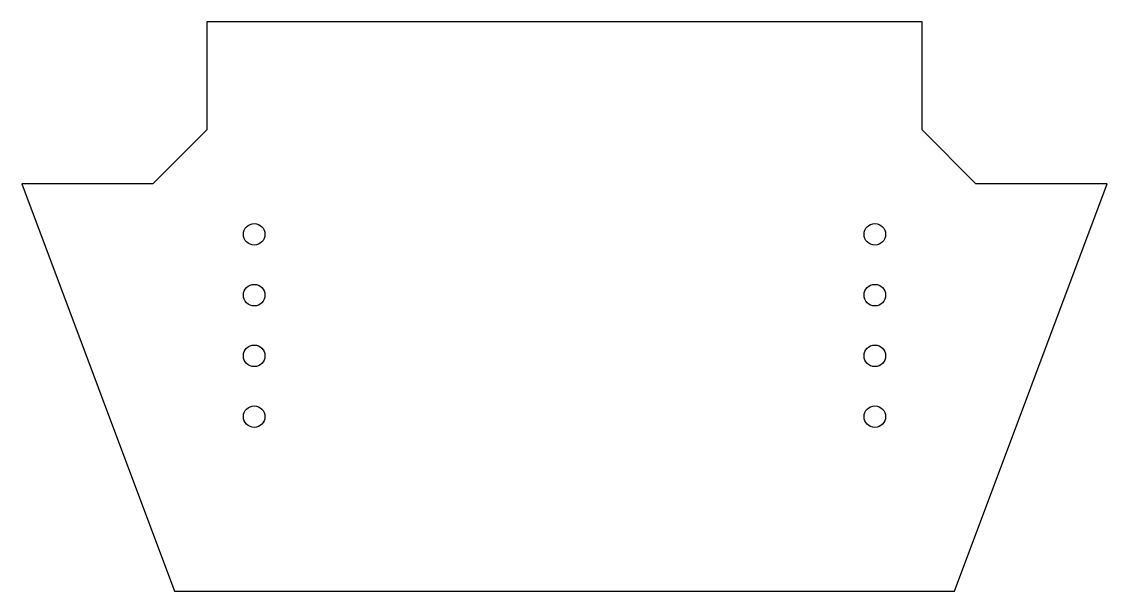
# Model space of a CAD drawing. Header units: inches. Extents: x -4 to 6, y -5.8 to -0.5.
import ezdxf

# ---------------------------------------------------------------- set-up
doc = ezdxf.new("R2010")
doc.units = ezdxf.units.IN
doc.layers.get('0').update_dxf_attribs({"linetype": 'CONTINUOUS'})

msp = doc.modelspace()

# ---------------------------------------------------------------- linework, layer by layer
msp.add_lwpolyline([(4.311, -0.526), (-2.314, -0.526), (-2.314, -1.526), (-2.814, -2.026), (-4.03, -2.026), (-2.615, -5.8), (4.613, -5.8), (6.028, -2.026), (4.811, -2.026), (4.311, -1.526)], close=True)
for centre in [(-1.876, -2.495), (3.874, -2.495), (-1.876, -3.058), (3.874, -3.058), (-1.876, -3.62), (3.874, -3.62), (-1.876, -4.183), (3.874, -4.183)]:
    msp.add_circle(centre, 0.0997)

doc.saveas('drawing.dxf')
